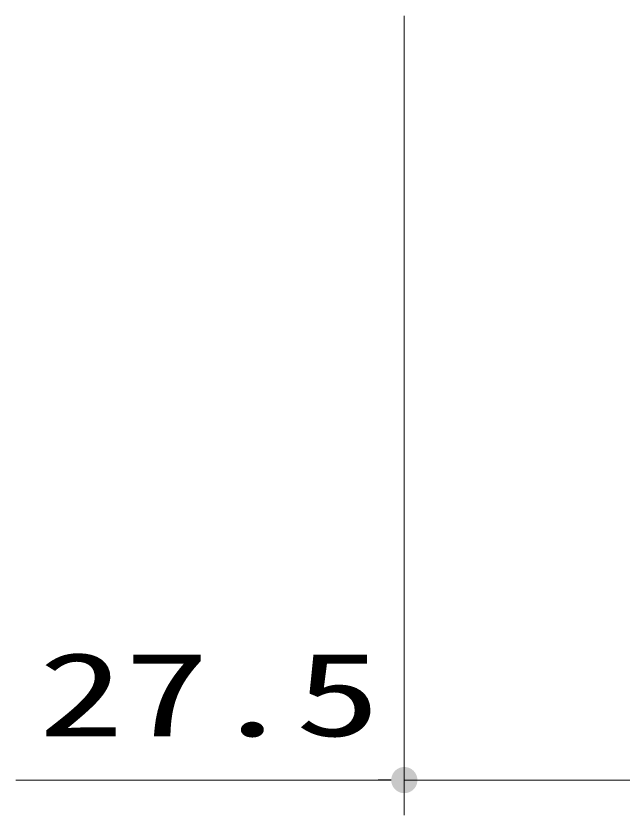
# Model space of a CAD drawing. Units: millimetres, scale not verified. Extents: x -1306 to 1306, y -607 to 607.
# Drawn here: x -1017.8 to -948.4, y -441.4 to -349.9 of the extents above; entities that cross this region are included whole.
import ezdxf
from ezdxf.enums import TextEntityAlignment as Align

# ---------------------------------------------------------------- set-up
doc = ezdxf.new("R2010")
doc.units = ezdxf.units.MM
doc.header["$LTSCALE"] = 5
doc.layers.add('0-6_寸法線', color=3, linetype='Continuous', lineweight=13)
doc.layers.add('0-7_0', color=3, linetype='Continuous', lineweight=25)
doc.styles.add('ＭＳ ゴシック', font='')
doc.styles.get('ＭＳ ゴシック').set_extended_font_data('MS Gothic')

# ---------------------------------------------------------------- blocks, each defined once
blk = doc.blocks.new('_DOT')
at = {"layer": '0-7_0'}
blk.add_line((-2.5, 0), (-5, 0), dxfattribs=at)
for points in [[(0, 0), (-2.023, 1.469), (-1.822, 1.711)], [(0, 0), (-1.822, 1.711), (-1.594, 1.926)], [(0, 0), (-1.594, 1.926), (-1.34, 2.111)], [(0, 0), (-1.34, 2.111), (-1.064, 2.262)], [(0, 0), (-1.064, 2.262), (-0.773, 2.378)], [(0, 0), (-0.773, 2.378), (-0.468, 2.456)], [(0, 0), (-0.468, 2.456), (-0.157, 2.495)], [(0, 0), (-0.157, 2.495), (0.157, 2.495)], [(0, 0), (0.157, 2.495), (0.468, 2.456)], [(0, 0), (0.468, 2.456), (0.773, 2.378)], [(0, 0), (0.773, 2.378), (1.064, 2.262)], [(0, 0), (1.064, 2.262), (1.34, 2.111)], [(0, 0), (1.34, 2.111), (1.594, 1.926)], [(0, 0), (1.594, 1.926), (1.822, 1.711)], [(0, 0), (1.822, 1.711), (2.023, 1.469)], [(0, 0), (-2.5, 0), (-2.48, 0.313)], [(0, 0), (-2.48, -0.313), (-2.5, 0)], [(0, 0), (-2.48, 0.313), (-2.421, 0.622)], [(0, 0), (-2.421, -0.622), (-2.48, -0.313)], [(0, 0), (-2.421, 0.622), (-2.324, 0.92)], [(0, 0), (-2.324, -0.92), (-2.421, -0.622)], [(0, 0), (-2.324, 0.92), (-2.191, 1.204)], [(0, 0), (-2.191, -1.204), (-2.324, -0.92)], [(0, 0), (-2.191, 1.204), (-2.023, 1.469)], [(0, 0), (-2.023, -1.469), (-2.191, -1.204)], [(0, 0), (-1.822, -1.711), (-2.023, -1.469)], [(0, 0), (-1.594, -1.926), (-1.822, -1.711)], [(0, 0), (-1.34, -2.111), (-1.594, -1.926)], [(0, 0), (-1.064, -2.262), (-1.34, -2.111)], [(0, 0), (-0.773, -2.378), (-1.064, -2.262)], [(0, 0), (-0.468, -2.456), (-0.773, -2.378)], [(0, 0), (-0.157, -2.495), (-0.468, -2.456)], [(0, 0), (0.157, -2.495), (-0.157, -2.495)], [(0, 0), (2.023, 1.469), (2.191, 1.204)], [(0, 0), (2.191, 1.204), (2.324, 0.92)], [(0, 0), (2.324, 0.92), (2.421, 0.622)], [(0, 0), (2.421, 0.622), (2.48, 0.313)], [(0, 0), (2.48, 0.313), (2.5, 0)], [(0, 0), (0.468, -2.456), (0.157, -2.495)], [(0, 0), (0.773, -2.378), (0.468, -2.456)], [(0, 0), (1.064, -2.262), (0.773, -2.378)], [(0, 0), (1.34, -2.111), (1.064, -2.262)], [(0, 0), (1.594, -1.926), (1.34, -2.111)], [(0, 0), (1.822, -1.711), (1.594, -1.926)], [(0, 0), (2.023, -1.469), (1.822, -1.711)], [(0, 0), (2.191, -1.204), (2.023, -1.469)], [(0, 0), (2.324, -0.92), (2.191, -1.204)], [(0, 0), (2.421, -0.622), (2.324, -0.92)], [(0, 0), (2.48, -0.313), (2.421, -0.622)], [(0, 0), (2.5, 0), (2.48, -0.313)]]:
    blk.add_solid(points, dxfattribs=at)

msp = doc.modelspace()

# ---------------------------------------------------------------- linework, layer by layer
at = {"layer": '0-6_寸法線'}
for p, q in [((-973.367, -349.888), (-973.367, -441.41)), ((-976.367, -437.41), (-1017.844, -437.41)), ((-945.867, -437.41), (-973.367, -437.41))]:
    msp.add_line(p, q, dxfattribs=at)

# ---------------------------------------------------------------- block references
at = {"layer": '0-6_寸法線', "xscale": 0.6, "yscale": 0.6}
msp.add_blockref('_DOT', (-973.367, -437.41), dxfattribs=at)

# ---------------------------------------------------------------- texts
at = {"layer": '0-6_寸法線', "style": 'ＭＳ ゴシック', "width": 1.5}
msp.add_text('27.5', height=9.604, dxfattribs=at).set_placement((-1015.272, -435.26), align=Align.BOTTOM_LEFT)

doc.saveas('drawing.dxf')
